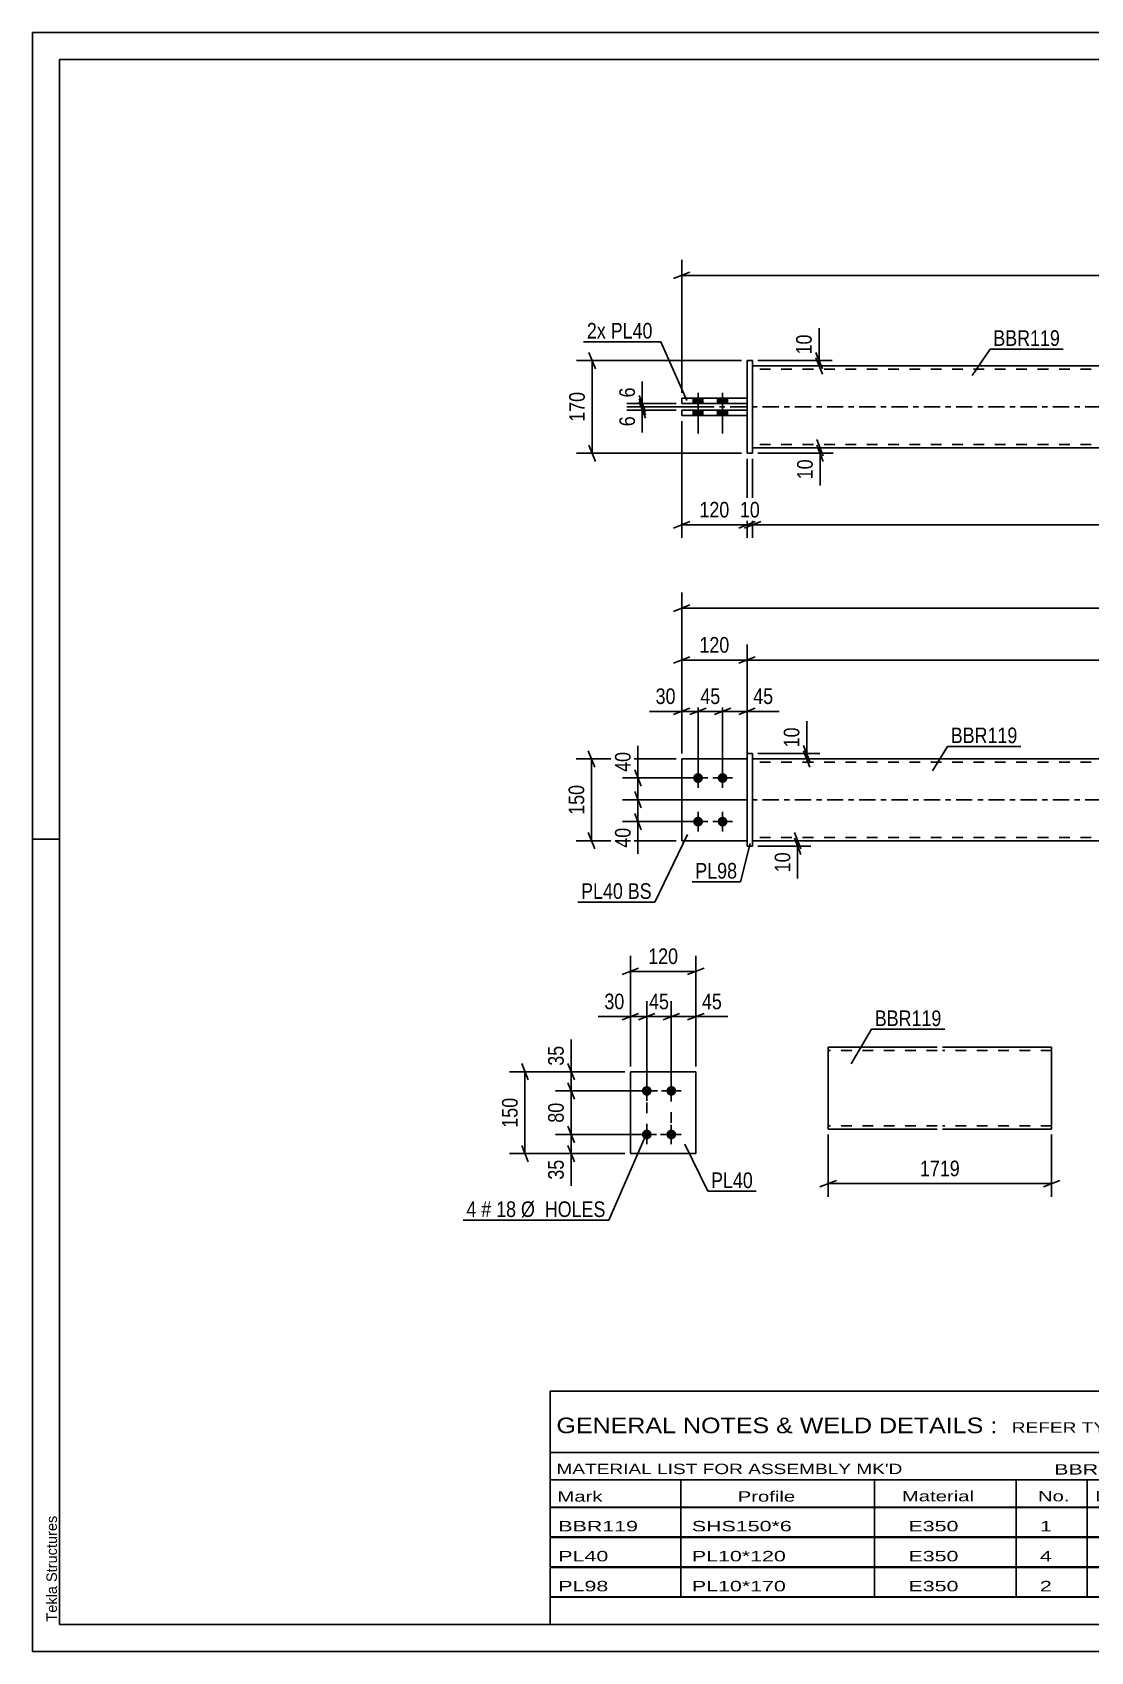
# Model space of a CAD drawing. Header units: millimetres. Extents: x 0 to 420, y 0 to 297.
# Drawn here: x 0 to 194.2, y 0 to 297 of the extents above; entities that cross this region are included whole.
import ezdxf

# ---------------------------------------------------------------- set-up
doc = ezdxf.new("R2010")
doc.units = ezdxf.units.MM
doc.linetypes.add('DXK_LINE_DOT2', pattern=[3.9198, 1.9599, -1.9599])
doc.linetypes.add('DXK_LINE_DOT3', pattern=[5.9187, 2.979, -0.9799, 0.9799, -0.9799])
doc.styles.add('Arial', font='ARIAL.TTF', dxfattribs={"height": 0.2})
doc.styles.add('Arial Narrow', font='ARIALN.TTF', dxfattribs={"height": 0.2})

# ---------------------------------------------------------------- blocks, each defined once
blk = doc.blocks.new('Unknown-580605006-1163')
at = {"color": 5, "linetype": 'Continuous'}
for p, q in [((420, 297), (0, 297)), ((0, 297), (0, 0)), ((0, 292), (0, 297)), ((415, 292), (5, 292)), ((5, 292), (5, 5)), ((5, 149), (0, 149)), ((0, 0), (0, 5)), ((5, 5), (415, 5)), ((0, 0), (420, 0))]:
    blk.add_line(p, q, dxfattribs=at)
at = {"color": 174, "linetype": 'Continuous', "style": 'Arial'}
blk.add_text('Tekla Structures', height=1.9102, rotation=90, dxfattribs=at).set_placement((4.5, 5.5))
blk = doc.blocks.new('Part-580605006-1807 - 1790')
at = {"color": 2, "linetype": 'Continuous'}
for p, q in [((119.13, 163.74), (131.13, 163.74)), ((119.13, 163.74), (119.13, 148.74)), ((131.13, 148.74), (119.13, 148.74)), ((119.13, 148.74), (119.13, 148.74))]:
    blk.add_line(p, q, dxfattribs=at)
at = {"color": 7, "linetype": 'DXK_LINE_DOT2'}
for p, q in [((119.13, 163.74), (131.13, 163.74)), ((131.13, 163.74), (131.13, 163.74)), ((131.13, 163.74), (131.13, 148.74)), ((119.13, 148.74), (131.13, 148.74))]:
    blk.add_line(p, q, dxfattribs=at)
blk = doc.blocks.new('Part-580605006-1812 - 1790')
at = {"color": 7, "linetype": 'DXK_LINE_DOT2'}
for p, q in [((119.13, 163.74), (131.13, 163.74)), ((119.13, 163.74), (131.13, 163.74)), ((119.13, 148.74), (119.13, 163.74)), ((131.13, 163.74), (131.13, 163.74)), ((131.13, 163.74), (131.13, 148.74)), ((119.13, 148.74), (131.13, 148.74)), ((131.13, 148.74), (119.13, 148.74)), ((119.13, 148.74), (119.13, 148.74))]:
    blk.add_line(p, q, dxfattribs=at)
blk = doc.blocks.new('Part-580605006-1817 - 1790')
at = {"color": 2, "linetype": 'Continuous'}
for p, q in [((131.13, 164.74), (132.13, 164.74)), ((131.13, 147.73), (131.13, 164.74)), ((131.13, 164.73), (132.13, 164.73)), ((132.13, 164.73), (132.13, 164.74)), ((132.13, 164.74), (132.13, 164.73)), ((132.13, 164.73), (132.13, 147.73)), ((131.13, 147.73), (132.13, 147.73))]:
    blk.add_line(p, q, dxfattribs=at)
at = {"color": 7, "linetype": 'DXK_LINE_DOT2'}
blk.add_line((131.13, 147.74), (132.13, 147.74), dxfattribs=at)
blk = doc.blocks.new('Part-580605006-1827 - 1790')
at = {"color": 2, "linetype": 'Continuous'}
for p, q in [((132.13, 163.74), (304, 163.74)), ((132.13, 148.74), (304, 148.74))]:
    blk.add_line(p, q, dxfattribs=at)
at = {"color": 7, "linetype": 'DXK_LINE_DOT2'}
for p, q in [((132.13, 148.74), (132.13, 163.74)), ((304, 148.74), (304, 163.74)), ((304, 163.14), (132.13, 163.14)), ((304, 149.34), (132.13, 149.34))]:
    blk.add_line(p, q, dxfattribs=at)
at = {"color": 7, "linetype": 'DXK_LINE_DOT3'}
blk.add_line((122.13, 156.24), (314, 156.24), dxfattribs=at)
blk = doc.blocks.new('Bolt-580605006-1834 - 1790')
at = {"linetype": 'Continuous'}
for points in [[(122.13, 161.14), (122.32, 161.12), (122.5, 161.06), (122.66, 160.96), (122.8, 160.84), (122.91, 160.69), (122.99, 160.51), (123.03, 160.33), (123.03, 160.14), (122.99, 159.96), (122.91, 159.79), (122.8, 159.63), (122.66, 159.51), (122.5, 159.41), (122.32, 159.35), (122.13, 159.34), (121.95, 159.35), (121.77, 159.41), (121.61, 159.51), (121.47, 159.63), (121.35, 159.79), (121.28, 159.96), (121.24, 160.14), (121.24, 160.33), (121.28, 160.51), (121.35, 160.69), (121.47, 160.84), (121.61, 160.96), (121.77, 161.06), (121.95, 161.12)], [(126.63, 161.14), (126.82, 161.12), (127, 161.06), (127.16, 160.96), (127.3, 160.84), (127.41, 160.69), (127.49, 160.51), (127.53, 160.33), (127.53, 160.14), (127.49, 159.96), (127.41, 159.79), (127.3, 159.63), (127.16, 159.51), (127, 159.41), (126.82, 159.35), (126.63, 159.34), (126.45, 159.35), (126.27, 159.41), (126.11, 159.51), (125.97, 159.63), (125.85, 159.79), (125.78, 159.96), (125.74, 160.14), (125.74, 160.33), (125.78, 160.51), (125.85, 160.69), (125.97, 160.84), (126.11, 160.96), (126.27, 161.06), (126.45, 161.12)], [(122.13, 153.14), (122.32, 153.12), (122.5, 153.06), (122.66, 152.96), (122.8, 152.84), (122.91, 152.69), (122.99, 152.51), (123.03, 152.33), (123.03, 152.14), (122.99, 151.96), (122.91, 151.79), (122.8, 151.63), (122.66, 151.51), (122.5, 151.41), (122.32, 151.35), (122.13, 151.34), (121.95, 151.35), (121.77, 151.41), (121.61, 151.51), (121.47, 151.63), (121.35, 151.79), (121.28, 151.96), (121.24, 152.14), (121.24, 152.33), (121.28, 152.51), (121.35, 152.69), (121.47, 152.84), (121.61, 152.96), (121.77, 153.06), (121.95, 153.12)], [(126.63, 153.14), (126.82, 153.12), (127, 153.06), (127.16, 152.96), (127.3, 152.84), (127.41, 152.69), (127.49, 152.51), (127.53, 152.33), (127.53, 152.14), (127.49, 151.96), (127.41, 151.79), (127.3, 151.63), (127.16, 151.51), (127, 151.41), (126.82, 151.35), (126.63, 151.34), (126.45, 151.35), (126.27, 151.41), (126.11, 151.51), (125.97, 151.63), (125.85, 151.79), (125.78, 151.96), (125.74, 152.14), (125.74, 152.33), (125.78, 152.51), (125.85, 152.69), (125.97, 152.84), (126.11, 152.96), (126.27, 153.06), (126.45, 153.12)]]:
    blk.add_hatch(color=1, dxfattribs=at).paths.add_polyline_path(points)
at = {"color": 1, "linetype": 'Continuous'}
for p, q in [((122.13, 158.44), (122.13, 162.04)), ((126.63, 158.44), (126.63, 162.04)), ((123.93, 160.24), (120.33, 160.24)), ((128.43, 160.24), (124.83, 160.24)), ((123.93, 152.24), (120.33, 152.24)), ((122.13, 150.44), (122.13, 154.04)), ((128.43, 152.24), (124.83, 152.24)), ((126.63, 150.44), (126.63, 154.04))]:
    blk.add_line(p, q, dxfattribs=at)
blk = doc.blocks.new('Bolt-580605006-2125 - 2122')
at = {"linetype": 'Continuous'}
for points in [[(121.23, 228.91), (123.03, 228.91), (123.03, 229.91), (121.23, 229.91)], [(121.23, 228.91), (123.03, 228.91), (123.03, 229.91), (121.23, 229.91)], [(125.73, 228.91), (127.53, 228.91), (127.53, 229.91), (125.73, 229.91)], [(125.73, 228.91), (127.53, 228.91), (127.53, 229.91), (125.73, 229.91)], [(121.23, 226.71), (123.03, 226.71), (123.03, 227.71), (121.23, 227.71)], [(121.23, 226.71), (123.03, 226.71), (123.03, 227.71), (121.23, 227.71)], [(125.73, 226.71), (127.53, 226.71), (127.53, 227.71), (125.73, 227.71)], [(125.73, 226.71), (127.53, 226.71), (127.53, 227.71), (125.73, 227.71)]]:
    blk.add_hatch(color=1, dxfattribs=at).paths.add_polyline_path(points)
at = {"color": 1, "linetype": 'Continuous'}
for p, q in [((121.23, 229.91), (121.23, 228.91)), ((121.23, 229.91), (121.23, 228.91)), ((122.13, 230.91), (122.13, 223.41)), ((122.13, 230.91), (122.13, 223.41)), ((123.03, 229.91), (123.03, 228.91)), ((123.03, 229.91), (123.03, 228.91)), ((125.73, 229.91), (125.73, 228.91)), ((125.73, 229.91), (125.73, 228.91)), ((126.63, 230.91), (126.63, 223.41)), ((126.63, 230.91), (126.63, 223.41)), ((127.53, 229.91), (127.53, 228.91)), ((127.53, 229.91), (127.53, 228.91)), ((121.23, 227.71), (121.23, 226.71)), ((121.23, 227.71), (121.23, 226.71)), ((123.03, 227.71), (123.03, 226.71)), ((123.03, 227.71), (123.03, 226.71)), ((125.73, 227.71), (125.73, 226.71)), ((125.73, 227.71), (125.73, 226.71)), ((127.53, 227.71), (127.53, 226.71)), ((127.53, 227.71), (127.53, 226.71))]:
    blk.add_line(p, q, dxfattribs=at)
blk = doc.blocks.new('Part-580605006-2142 - 2122')
at = {"color": 2, "linetype": 'Continuous'}
for p, q in [((119.13, 229.91), (131.13, 229.91)), ((119.13, 229.91), (131.13, 229.91)), ((119.13, 229.91), (119.13, 229.91)), ((119.13, 229.91), (119.13, 228.91)), ((119.13, 228.91), (131.13, 228.91))]:
    blk.add_line(p, q, dxfattribs=at)
at = {"color": 7, "linetype": 'DXK_LINE_DOT2'}
for p in [(119.13, 228.91), (131.13, 229.91)]:
    blk.add_line(p, (131.13, 228.91), dxfattribs=at)
blk = doc.blocks.new('Part-580605006-2131 - 2122')
at = {"color": 2, "linetype": 'Continuous'}
for p, q in [((132.13, 235.81), (304, 235.81)), ((132.13, 220.81), (304, 220.81))]:
    blk.add_line(p, q, dxfattribs=at)
at = {"color": 7, "linetype": 'DXK_LINE_DOT2'}
for p, q in [((132.13, 220.81), (132.13, 235.81)), ((304, 235.21), (132.13, 235.21)), ((304, 235.81), (304, 220.81)), ((304, 221.41), (132.13, 221.41))]:
    blk.add_line(p, q, dxfattribs=at)
at = {"color": 7, "linetype": 'DXK_LINE_DOT3'}
blk.add_line((122.13, 228.31), (314, 228.31), dxfattribs=at)
blk = doc.blocks.new('Part-580605006-2137 - 2122')
at = {"color": 2, "linetype": 'Continuous'}
for p, q in [((119.13, 227.71), (131.13, 227.71)), ((119.13, 227.71), (131.13, 227.71)), ((119.13, 227.71), (119.13, 226.71)), ((119.13, 226.71), (131.13, 226.71))]:
    blk.add_line(p, q, dxfattribs=at)
at = {"color": 7, "linetype": 'DXK_LINE_DOT2'}
for p in [(119.13, 226.71), (131.13, 227.71)]:
    blk.add_line(p, (131.13, 226.71), dxfattribs=at)
blk = doc.blocks.new('Part-580605006-2143 - 2122')
at = {"color": 2, "linetype": 'Continuous'}
for p, q in [((131.13, 236.81), (132.13, 236.81)), ((131.13, 236.81), (132.13, 236.81)), ((131.13, 219.81), (131.13, 236.81)), ((132.13, 236.81), (132.13, 236.81)), ((132.13, 236.81), (132.13, 219.81)), ((132.13, 219.81), (131.13, 219.81))]:
    blk.add_line(p, q, dxfattribs=at)
at = {"color": 7, "linetype": 'DXK_LINE_DOT2'}
for q in [(132.13, 219.81), (131.13, 219.81)]:
    blk.add_line((131.13, 219.81), q, dxfattribs=at)
blk = doc.blocks.new('Part-580605006-1458 - 1409')
at = {"color": 2, "linetype": 'Continuous'}
for p, q in [((121.73, 106.35), (109.73, 106.35)), ((109.73, 106.35), (109.73, 91.35)), ((121.73, 91.35), (121.73, 106.35)), ((109.73, 91.35), (121.73, 91.35))]:
    blk.add_line(p, q, dxfattribs=at)
blk = doc.blocks.new('Bolt-580605006-1443 - 1409')
at = {"linetype": 'Continuous'}
for points in [[(112.73, 101.95, -1), (112.73, 103.75, -1)], [(117.23, 101.95, -1), (117.23, 103.75, -1)], [(112.73, 93.95, -1), (112.73, 95.75, -1)], [(117.23, 93.95, -1), (117.23, 95.75, -1)]]:
    blk.add_hatch(color=1, dxfattribs=at).paths.add_polyline_path(points)
at = {"color": 1, "linetype": 'Continuous'}
for p, q in [((112.73, 101.05), (112.73, 104.65)), ((117.23, 101.05), (117.23, 104.65)), ((114.53, 102.85), (110.93, 102.85)), ((119.03, 102.85), (115.43, 102.85)), ((112.73, 93.05), (112.73, 96.65)), ((117.23, 93.05), (117.23, 96.65)), ((114.53, 94.85), (110.93, 94.85)), ((119.03, 94.85), (115.43, 94.85))]:
    blk.add_line(p, q, dxfattribs=at)
blk = doc.blocks.new('Part-580605006-1274 - 1255')
at = {"color": 2, "linetype": 'Continuous'}
for p, q in [((166.01, 110.84), (146.01, 110.84)), ((146.01, 95.93), (146.01, 110.84)), ((187.01, 110.84), (167.01, 110.84)), ((187.01, 110.84), (187.01, 95.84)), ((146.01, 95.84), (146.01, 95.93)), ((166.01, 95.84), (146.01, 95.84)), ((187.01, 95.84), (167.01, 95.84))]:
    blk.add_line(p, q, dxfattribs=at)
at = {"color": 7, "linetype": 'DXK_LINE_DOT2'}
for p, q in [((166.01, 110.24), (146.01, 110.24)), ((187.01, 110.24), (167.01, 110.24)), ((146.01, 96.44), (146.01, 96.49)), ((166.01, 96.44), (146.01, 96.44)), ((187.01, 96.44), (167.01, 96.44)), ((187.01, 96.44), (187.01, 96.49))]:
    blk.add_line(p, q, dxfattribs=at)
blk = doc.blocks.new('Rectangle-580605006-1567 - 1409')
at = {"color": 1, "linetype": 'DXK_LINE_DOT2'}
blk.add_lwpolyline([(112.73, 102.85), (117.23, 102.85), (117.23, 94.85), (112.73, 94.85), (112.73, 102.85)], close=True, dxfattribs=at)
blk = doc.blocks.new('StraightDimension-580605006-1930 - 1790')
at = {"color": 7, "linetype": 'Continuous'}
for p, q in [((119.13, 164.74), (119.13, 184.73)), ((131.13, 157.24), (131.13, 184.73)), ((117.63, 181.28), (120.63, 182.48)), ((119.13, 181.88), (131.13, 181.88)), ((132.63, 182.48), (129.63, 181.28))]:
    blk.add_line(p, q, dxfattribs=at)
at = {"color": 0}
blk.add_wipeout([(128.48, 182.63), (128.48, 186.83), (121.79, 186.83), (121.79, 182.63)], dxfattribs=at)
at = {"color": 3, "style": 'Arial Narrow'}
blk.add_text('120', height=2.863, dxfattribs=at).set_placement((122.39, 183.23))
blk = doc.blocks.new('StraightDimension-580605006-2009 - 1790')
at = {"color": 7, "linetype": 'Continuous'}
for p, q in [((126.63, 161.24), (126.63, 175.31)), ((131.13, 164.74), (131.13, 175.31)), ((125.13, 171.86), (128.13, 173.06)), ((126.63, 172.46), (131.13, 172.46)), ((132.63, 173.06), (129.63, 171.86))]:
    blk.add_line(p, q, dxfattribs=at)
at = {"color": 0}
blk.add_wipeout([(136.52, 173.21), (136.52, 177.41), (131.66, 177.41), (131.66, 173.21)], dxfattribs=at)
at = {"color": 7, "linetype": 'Continuous'}
blk.add_line((131.13, 172.46), (137.04, 172.46), dxfattribs=at)
blk.add_line((131.13, 172.46), (137.04, 172.46), dxfattribs=at)
at = {"color": 3, "style": 'Arial Narrow'}
blk.add_text('45', height=2.863, dxfattribs=at).set_placement((132.26, 173.81))
blk = doc.blocks.new('StraightDimension-580605006-1945 - 1790')
at = {"color": 7, "linetype": 'Continuous'}
for p, q in [((131.13, 157.24), (131.13, 184.73)), ((305, 164.74), (305, 184.73)), ((132.63, 182.48), (129.63, 181.28)), ((131.13, 181.88), (305, 181.88)), ((303.5, 181.28), (306.5, 182.48))]:
    blk.add_line(p, q, dxfattribs=at)
at = {"color": 0}
blk.add_wipeout([(222.32, 182.63), (222.32, 186.83), (213.81, 186.83), (213.81, 182.63)], dxfattribs=at)
at = {"color": 3, "style": 'Arial Narrow'}
blk.add_text('1739', height=2.863, dxfattribs=at).set_placement((214.41, 183.23))
blk = doc.blocks.new('StraightDimension-580605006-1891 - 1790')
at = {"color": 7, "linetype": 'Continuous'}
for p, q in [((119.13, 164.74), (119.13, 194.24)), ((317, 164.74), (317, 194.24)), ((120.63, 191.99), (117.63, 190.79)), ((119.13, 191.39), (317, 191.39)), ((315.5, 190.79), (318.5, 191.99))]:
    blk.add_line(p, q, dxfattribs=at)
at = {"color": 0}
blk.add_wipeout([(222.32, 192.14), (222.32, 196.34), (213.81, 196.34), (213.81, 192.14)], dxfattribs=at)
at = {"color": 3, "style": 'Arial Narrow'}
blk.add_text('1979', height=2.863, dxfattribs=at).set_placement((214.41, 192.74))
blk = doc.blocks.new('StraightDimension-580605006-2026 - 1790')
at = {"color": 7, "linetype": 'Continuous'}
for p, q in [((118.13, 163.74), (99.75, 163.74)), ((103.2, 162.24), (102, 165.24)), ((102.6, 148.74), (102.6, 163.74)), ((118.13, 148.74), (99.75, 148.74)), ((102, 150.24), (103.2, 147.24))]:
    blk.add_line(p, q, dxfattribs=at)
at = {"color": 0}
blk.add_wipeout([(101.85, 159.58), (97.65, 159.58), (97.65, 152.89), (101.85, 152.89)], dxfattribs=at)
at = {"color": 3, "style": 'Arial Narrow'}
blk.add_text('150', height=2.863, rotation=90.0002, dxfattribs=at).set_placement((101.25, 153.49))
blk = doc.blocks.new('StraightDimension-580605006-2055 - 1790')
at = {"color": 7, "linetype": 'Continuous'}
for p, q in [((110.51, 161.74), (111.71, 158.74)), ((121.13, 160.24), (108.26, 160.24)), ((111.71, 154.74), (110.51, 157.74)), ((111.11, 156.24), (111.11, 160.24)), ((130.13, 156.24), (108.26, 156.24))]:
    blk.add_line(p, q, dxfattribs=at)
at = {"color": 0}
blk.add_wipeout([(110.36, 165.62), (106.16, 165.62), (106.16, 160.76), (110.36, 160.76)], dxfattribs=at)
at = {"color": 7, "linetype": 'Continuous'}
blk.add_line((111.11, 160.24), (111.11, 166.14), dxfattribs=at)
blk.add_line((111.11, 160.24), (111.11, 166.14), dxfattribs=at)
at = {"color": 3, "style": 'Arial Narrow'}
blk.add_text('40', height=2.863, rotation=90.0002, dxfattribs=at).set_placement((109.76, 161.36))
blk = doc.blocks.new('StraightDimension-580605006-1836 - 1790')
at = {"color": 7, "linetype": 'Continuous'}
for p, q in [((133.13, 164.73), (144.47, 164.73)), ((133.13, 163.74), (144.47, 163.74)), ((141.47, 166.23), (142.67, 163.23)), ((142.67, 162.24), (141.47, 165.24)), ((142.07, 163.74), (142.07, 164.73))]:
    blk.add_line(p, q, dxfattribs=at)
at = {"color": 0}
blk.add_wipeout([(141.32, 170.12), (137.12, 170.12), (137.12, 165.26), (141.32, 165.26)], dxfattribs=at)
at = {"color": 7, "linetype": 'Continuous'}
blk.add_line((142.07, 164.73), (142.07, 170.64), dxfattribs=at)
blk.add_line((142.07, 164.73), (142.07, 170.64), dxfattribs=at)
at = {"color": 3, "style": 'Arial Narrow'}
blk.add_text('10', height=2.863, rotation=90.0002, dxfattribs=at).set_placement((140.72, 165.86))
blk = doc.blocks.new('StraightDimension-580605006-1980 - 1790')
at = {"color": 7, "linetype": 'Continuous'}
for p, q in [((119.13, 164.74), (119.13, 175.31)), ((122.13, 161.24), (122.13, 175.31)), ((117.63, 171.86), (120.63, 173.06)), ((119.13, 172.46), (122.13, 172.46)), ((123.63, 173.06), (120.63, 171.86))]:
    blk.add_line(p, q, dxfattribs=at)
at = {"color": 0}
blk.add_wipeout([(118.61, 173.21), (118.61, 177.41), (113.75, 177.41), (113.75, 173.21)], dxfattribs=at)
at = {"color": 7, "linetype": 'Continuous'}
blk.add_line((119.13, 172.46), (113.23, 172.46), dxfattribs=at)
blk.add_line((119.13, 172.46), (113.23, 172.46), dxfattribs=at)
at = {"color": 3, "style": 'Arial Narrow'}
blk.add_text('30', height=2.863, dxfattribs=at).set_placement((114.35, 173.81))
blk = doc.blocks.new('StraightDimension-580605006-1996 - 1790')
at = {"color": 7, "linetype": 'Continuous'}
for p, q in [((122.13, 161.24), (122.13, 175.31)), ((126.63, 161.24), (126.63, 175.31)), ((120.63, 171.86), (123.63, 173.06)), ((122.13, 172.46), (126.63, 172.46)), ((128.13, 173.06), (125.13, 171.86))]:
    blk.add_line(p, q, dxfattribs=at)
at = {"color": 0}
blk.add_wipeout([(126.81, 173.21), (126.81, 177.41), (121.96, 177.41), (121.96, 173.21)], dxfattribs=at)
at = {"color": 3, "style": 'Arial Narrow'}
blk.add_text('45', height=2.863, dxfattribs=at).set_placement((122.56, 173.81))
blk = doc.blocks.new('StraightDimension-580605006-2046 - 1790')
at = {"color": 7, "linetype": 'Continuous'}
for p, q in [((110.51, 157.74), (111.71, 154.74)), ((130.13, 156.24), (108.26, 156.24)), ((111.11, 152.24), (111.11, 156.24)), ((121.13, 152.24), (108.26, 152.24)), ((111.71, 150.74), (110.51, 153.74))]:
    blk.add_line(p, q, dxfattribs=at)
at = {"color": 0}
blk.add_wipeout([(110.36, 151.71), (106.16, 151.71), (106.16, 146.85), (110.36, 146.85)], dxfattribs=at)
at = {"color": 7, "linetype": 'Continuous'}
blk.add_line((111.11, 152.24), (111.11, 146.33), dxfattribs=at)
blk.add_line((111.11, 152.24), (111.11, 146.33), dxfattribs=at)
at = {"color": 3, "style": 'Arial Narrow'}
blk.add_text('40', height=2.863, rotation=90.0002, dxfattribs=at).set_placement((109.76, 147.45))
blk = doc.blocks.new('StraightDimension-580605006-2065 - 1790')
at = {"color": 7, "linetype": 'Continuous'}
for p, q in [((133.13, 148.74), (142.81, 148.74)), ((139.81, 150.24), (141.01, 147.24)), ((141.01, 146.23), (139.81, 149.23)), ((140.41, 147.73), (140.41, 148.74)), ((133.13, 147.73), (142.81, 147.73))]:
    blk.add_line(p, q, dxfattribs=at)
at = {"color": 0}
blk.add_wipeout([(139.66, 147.21), (135.46, 147.21), (135.46, 142.35), (139.66, 142.35)], dxfattribs=at)
at = {"color": 7, "linetype": 'Continuous'}
blk.add_line((140.41, 147.73), (140.41, 141.83), dxfattribs=at)
blk.add_line((140.41, 147.73), (140.41, 141.83), dxfattribs=at)
at = {"color": 3, "style": 'Arial Narrow'}
blk.add_text('10', height=2.863, rotation=90.0002, dxfattribs=at).set_placement((139.06, 142.95))
blk = doc.blocks.new('StraightDimension-580605006-2189 - 2122')
at = {"color": 7, "linetype": 'Continuous'}
for p, q in [((132.13, 218.81), (132.13, 204.27)), ((304, 218.81), (304, 204.27)), ((133.63, 207.27), (130.63, 206.07)), ((132.13, 206.67), (304, 206.67)), ((302.5, 206.07), (305.5, 207.27))]:
    blk.add_line(p, q, dxfattribs=at)
at = {"color": 0}
blk.add_wipeout([(222.32, 207.42), (222.32, 211.62), (213.81, 211.62), (213.81, 207.42)], dxfattribs=at)
at = {"color": 3, "style": 'Arial Narrow'}
blk.add_text('1719', height=2.863, dxfattribs=at).set_placement((214.41, 208.02))
blk = doc.blocks.new('StraightDimension-580605006-2206 - 2122')
at = {"color": 7, "linetype": 'Continuous'}
for p, q in [((119.13, 225.71), (119.13, 204.27)), ((131.13, 218.81), (131.13, 204.27)), ((117.63, 206.07), (120.63, 207.27)), ((119.13, 206.67), (131.13, 206.67)), ((132.63, 207.27), (129.63, 206.07))]:
    blk.add_line(p, q, dxfattribs=at)
at = {"color": 0}
blk.add_wipeout([(128.48, 207.42), (128.48, 211.62), (121.79, 211.62), (121.79, 207.42)], dxfattribs=at)
at = {"color": 3, "style": 'Arial Narrow'}
blk.add_text('120', height=2.863, dxfattribs=at).set_placement((122.39, 208.02))
blk = doc.blocks.new('StraightDimension-580605006-2155 - 2122')
at = {"color": 7, "linetype": 'Continuous'}
for p, q in [((133.13, 220.81), (146.92, 220.81)), ((133.13, 219.81), (146.92, 219.81)), ((143.92, 222.31), (145.12, 219.31)), ((145.12, 218.31), (143.92, 221.31)), ((144.52, 219.81), (144.52, 220.81))]:
    blk.add_line(p, q, dxfattribs=at)
at = {"color": 0}
blk.add_wipeout([(143.77, 219.29), (139.57, 219.29), (139.57, 214.43), (143.77, 214.43)], dxfattribs=at)
at = {"color": 7, "linetype": 'Continuous'}
blk.add_line((144.52, 219.81), (144.52, 213.91), dxfattribs=at)
blk.add_line((144.52, 219.81), (144.52, 213.91), dxfattribs=at)
at = {"color": 3, "style": 'Arial Narrow'}
blk.add_text('10', height=2.863, rotation=90.0002, dxfattribs=at).set_placement((143.17, 215.03))
blk = doc.blocks.new('StraightDimension-580605006-2165 - 2122')
at = {"color": 7, "linetype": 'Continuous'}
for p, q in [((103.31, 235.31), (102.11, 238.31)), ((130.13, 236.81), (99.86, 236.81)), ((102.71, 219.81), (102.71, 236.81)), ((130.13, 219.81), (99.86, 219.81)), ((102.11, 221.31), (103.31, 218.31))]:
    blk.add_line(p, q, dxfattribs=at)
at = {"color": 0}
blk.add_wipeout([(101.96, 231.65), (97.76, 231.65), (97.76, 224.97), (101.96, 224.97)], dxfattribs=at)
at = {"color": 3, "style": 'Arial Narrow'}
blk.add_text('170', height=2.863, rotation=90.0002, dxfattribs=at).set_placement((101.36, 225.57))
blk = doc.blocks.new('StraightDimension-580605006-2178 - 2122')
at = {"color": 7, "linetype": 'Continuous'}
for p, q in [((120.63, 253.03), (117.63, 251.83)), ((119.13, 230.91), (119.13, 255.28)), ((315.5, 251.83), (318.5, 253.03)), ((317, 230.91), (317, 255.28)), ((119.13, 252.43), (317, 252.43))]:
    blk.add_line(p, q, dxfattribs=at)
at = {"color": 0}
blk.add_wipeout([(222.32, 253.18), (222.32, 257.38), (213.81, 257.38), (213.81, 253.18)], dxfattribs=at)
at = {"color": 3, "style": 'Arial Narrow'}
blk.add_text('1979', height=2.863, dxfattribs=at).set_placement((214.41, 253.78))
blk = doc.blocks.new('StraightDimension-580605006-2197 - 2122')
at = {"color": 7, "linetype": 'Continuous'}
for p, q in [((131.13, 218.81), (131.13, 204.27)), ((132.13, 218.81), (132.13, 204.27)), ((129.63, 206.07), (132.63, 207.27)), ((133.63, 207.27), (130.63, 206.07)), ((131.13, 206.67), (132.13, 206.67))]:
    blk.add_line(p, q, dxfattribs=at)
at = {"color": 0}
blk.add_wipeout([(134.06, 207.42), (134.06, 211.62), (129.21, 211.62), (129.21, 207.42)], dxfattribs=at)
at = {"color": 3, "style": 'Arial Narrow'}
blk.add_text('10', height=2.863, dxfattribs=at).set_placement((129.81, 208.02))
blk = doc.blocks.new('StraightDimension-580605006-2246 - 2122')
at = {"color": 7, "linetype": 'Continuous'}
for p, q in [((143.74, 238.31), (144.94, 235.31)), ((133.13, 236.81), (146.74, 236.81)), ((133.13, 235.81), (146.74, 235.81)), ((144.94, 234.31), (143.74, 237.31)), ((144.34, 235.81), (144.34, 236.81))]:
    blk.add_line(p, q, dxfattribs=at)
at = {"color": 0}
blk.add_wipeout([(143.59, 242.19), (139.39, 242.19), (139.39, 237.33), (143.59, 237.33)], dxfattribs=at)
at = {"color": 7, "linetype": 'Continuous'}
blk.add_line((144.34, 236.81), (144.34, 242.72), dxfattribs=at)
blk.add_line((144.34, 236.81), (144.34, 242.72), dxfattribs=at)
at = {"color": 3, "style": 'Arial Narrow'}
blk.add_text('10', height=2.863, rotation=90.0002, dxfattribs=at).set_placement((142.99, 237.93))
blk = doc.blocks.new('StraightDimension-580605006-2286 - 2122')
at = {"color": 7, "linetype": 'Continuous'}
for p, q in [((118.13, 228.91), (109.06, 228.91)), ((111.31, 230.41), (112.51, 227.41)), ((112.51, 226.81), (111.31, 229.81)), ((111.91, 228.31), (111.91, 228.91)), ((123.38, 228.31), (109.06, 228.31))]:
    blk.add_line(p, q, dxfattribs=at)
at = {"color": 0}
blk.add_wipeout([(111.16, 232.47), (106.96, 232.47), (106.96, 229.44), (111.16, 229.44)], dxfattribs=at)
at = {"color": 7, "linetype": 'Continuous'}
blk.add_line((111.91, 228.91), (111.91, 232.99), dxfattribs=at)
blk.add_line((111.91, 228.91), (111.91, 232.99), dxfattribs=at)
at = {"color": 3, "style": 'Arial Narrow'}
blk.add_text('6', height=2.86, rotation=90.0002, dxfattribs=at).set_placement((110.56, 230.04))
blk = doc.blocks.new('StraightDimension-580605006-2296 - 2122')
at = {"color": 7, "linetype": 'Continuous'}
for p, q in [((111.31, 229.81), (112.51, 226.81)), ((112.51, 226.21), (111.31, 229.21)), ((123.38, 228.31), (109.06, 228.31)), ((118.13, 227.71), (109.06, 227.71)), ((111.91, 227.71), (111.91, 228.31))]:
    blk.add_line(p, q, dxfattribs=at)
at = {"color": 0}
blk.add_wipeout([(111.16, 227.19), (106.96, 227.19), (106.96, 224.16), (111.16, 224.16)], dxfattribs=at)
at = {"color": 7, "linetype": 'Continuous'}
blk.add_line((111.91, 227.71), (111.91, 223.63), dxfattribs=at)
blk.add_line((111.91, 227.71), (111.91, 223.63), dxfattribs=at)
at = {"color": 3, "style": 'Arial Narrow'}
blk.add_text('6', height=2.86, rotation=90.0002, dxfattribs=at).set_placement((110.56, 224.76))
blk = doc.blocks.new('StraightDimension-580605006-1490 - 1409')
at = {"color": 7, "linetype": 'Continuous'}
for p, q in [((112.73, 103.85), (112.73, 119.32)), ((117.23, 103.85), (117.23, 119.32)), ((111.23, 115.87), (114.23, 117.07)), ((112.73, 116.47), (117.23, 116.47)), ((118.73, 117.07), (115.73, 115.87))]:
    blk.add_line(p, q, dxfattribs=at)
at = {"color": 0}
blk.add_wipeout([(117.41, 117.22), (117.41, 121.42), (112.55, 121.42), (112.55, 117.22)], dxfattribs=at)
at = {"color": 3, "style": 'Arial Narrow'}
blk.add_text('45', height=2.863, dxfattribs=at).set_placement((113.15, 117.82))
blk = doc.blocks.new('StraightDimension-580605006-1514 - 1409')
at = {"color": 7, "linetype": 'Continuous'}
for p, q in [((90.98, 104.85), (89.78, 107.85)), ((108.73, 106.35), (87.53, 106.35)), ((90.38, 91.35), (90.38, 106.35)), ((89.78, 92.85), (90.98, 89.85)), ((108.73, 91.35), (87.53, 91.35))]:
    blk.add_line(p, q, dxfattribs=at)
at = {"color": 0}
blk.add_wipeout([(89.63, 102.19), (85.43, 102.19), (85.43, 95.5), (89.63, 95.5)], dxfattribs=at)
at = {"color": 3, "style": 'Arial Narrow'}
blk.add_text('150', height=2.863, rotation=90.0002, dxfattribs=at).set_placement((89.03, 96.1))
blk = doc.blocks.new('StraightDimension-580605006-1460 - 1409')
at = {"color": 7, "linetype": 'Continuous'}
for p, q in [((108.23, 124.17), (111.23, 125.37)), ((109.73, 107.35), (109.73, 127.62)), ((109.73, 124.77), (121.73, 124.77)), ((123.23, 125.37), (120.23, 124.17)), ((121.73, 107.35), (121.73, 127.62))]:
    blk.add_line(p, q, dxfattribs=at)
at = {"color": 0}
blk.add_wipeout([(119.07, 125.52), (119.07, 129.72), (112.39, 129.72), (112.39, 125.52)], dxfattribs=at)
at = {"color": 3, "style": 'Arial Narrow'}
blk.add_text('120', height=2.863, dxfattribs=at).set_placement((112.99, 126.12))
blk = doc.blocks.new('StraightDimension-580605006-1477 - 1409')
at = {"color": 7, "linetype": 'Continuous'}
for p, q in [((117.23, 103.85), (117.23, 119.32)), ((121.73, 107.35), (121.73, 119.32)), ((115.73, 115.87), (118.73, 117.07)), ((117.23, 116.47), (121.73, 116.47)), ((123.23, 117.07), (120.23, 115.87))]:
    blk.add_line(p, q, dxfattribs=at)
at = {"color": 0}
blk.add_wipeout([(127.11, 117.22), (127.11, 121.42), (122.25, 121.42), (122.25, 117.22)], dxfattribs=at)
at = {"color": 7, "linetype": 'Continuous'}
blk.add_line((121.73, 116.47), (127.63, 116.47), dxfattribs=at)
blk.add_line((121.73, 116.47), (127.63, 116.47), dxfattribs=at)
at = {"color": 3, "style": 'Arial Narrow'}
blk.add_text('45', height=2.863, dxfattribs=at).set_placement((122.85, 117.82))
blk = doc.blocks.new('StraightDimension-580605006-1500 - 1409')
at = {"color": 7, "linetype": 'Continuous'}
for p, q in [((109.73, 107.35), (109.73, 119.32)), ((112.73, 103.85), (112.73, 119.32)), ((108.23, 115.87), (111.23, 117.07)), ((109.73, 116.47), (112.73, 116.47)), ((114.23, 117.07), (111.23, 115.87))]:
    blk.add_line(p, q, dxfattribs=at)
at = {"color": 0}
blk.add_wipeout([(109.2, 117.22), (109.2, 121.42), (104.35, 121.42), (104.35, 117.22)], dxfattribs=at)
at = {"color": 7, "linetype": 'Continuous'}
blk.add_line((109.73, 116.47), (103.82, 116.47), dxfattribs=at)
blk.add_line((109.73, 116.47), (103.82, 116.47), dxfattribs=at)
at = {"color": 3, "style": 'Arial Narrow'}
blk.add_text('30', height=2.863, dxfattribs=at).set_placement((104.95, 117.82))
blk = doc.blocks.new('StraightDimension-580605006-1531 - 1409')
at = {"color": 7, "linetype": 'Continuous'}
for p, q in [((98.24, 107.85), (99.44, 104.85)), ((108.73, 106.35), (95.99, 106.35)), ((99.44, 101.35), (98.24, 104.35)), ((98.84, 102.85), (98.84, 106.35)), ((111.73, 102.85), (95.99, 102.85))]:
    blk.add_line(p, q, dxfattribs=at)
at = {"color": 0}
blk.add_wipeout([(98.09, 111.73), (93.89, 111.73), (93.89, 106.87), (98.09, 106.87)], dxfattribs=at)
at = {"color": 7, "linetype": 'Continuous'}
blk.add_line((98.84, 106.35), (98.84, 112.25), dxfattribs=at)
blk.add_line((98.84, 106.35), (98.84, 112.25), dxfattribs=at)
at = {"color": 3, "style": 'Arial Narrow'}
blk.add_text('35', height=2.863, rotation=90.0002, dxfattribs=at).set_placement((97.49, 107.47))
blk = doc.blocks.new('StraightDimension-580605006-1544 - 1409')
at = {"color": 7, "linetype": 'Continuous'}
for p, q in [((98.24, 104.35), (99.44, 101.35)), ((111.73, 102.85), (95.99, 102.85)), ((98.84, 94.85), (98.84, 102.85)), ((99.44, 93.35), (98.24, 96.35)), ((111.73, 94.85), (95.99, 94.85))]:
    blk.add_line(p, q, dxfattribs=at)
at = {"color": 0}
blk.add_wipeout([(98.09, 101.27), (93.89, 101.27), (93.89, 96.42), (98.09, 96.42)], dxfattribs=at)
at = {"color": 3, "style": 'Arial Narrow'}
blk.add_text('80', height=2.863, rotation=90.0002, dxfattribs=at).set_placement((97.49, 97.02))
blk = doc.blocks.new('StraightDimension-580605006-1554 - 1409')
at = {"color": 7, "linetype": 'Continuous'}
for p, q in [((98.24, 96.35), (99.44, 93.35)), ((111.73, 94.85), (95.99, 94.85)), ((99.44, 89.85), (98.24, 92.85)), ((98.84, 91.35), (98.84, 94.85)), ((108.73, 91.35), (95.99, 91.35))]:
    blk.add_line(p, q, dxfattribs=at)
at = {"color": 0}
blk.add_wipeout([(98.09, 90.82), (93.89, 90.82), (93.89, 85.97), (98.09, 85.97)], dxfattribs=at)
at = {"color": 7, "linetype": 'Continuous'}
blk.add_line((98.84, 91.35), (98.84, 85.44), dxfattribs=at)
blk.add_line((98.84, 91.35), (98.84, 85.44), dxfattribs=at)
at = {"color": 3, "style": 'Arial Narrow'}
blk.add_text('35', height=2.863, rotation=90.0002, dxfattribs=at).set_placement((97.49, 86.57))
blk = doc.blocks.new('StraightDimension-580605006-1352 - 1255')
at = {"color": 7, "linetype": 'Continuous'}
for p, q in [((146.01, 94.84), (146.01, 83.44)), ((187.01, 94.84), (187.01, 83.44)), ((147.51, 86.44), (144.51, 85.24)), ((185.51, 85.24), (188.51, 86.44)), ((146.01, 85.84), (187.01, 85.84))]:
    blk.add_line(p, q, dxfattribs=at)
at = {"color": 0}
blk.add_wipeout([(170.76, 86.59), (170.76, 90.79), (162.25, 90.79), (162.25, 86.59)], dxfattribs=at)
at = {"color": 3, "style": 'Arial Narrow'}
blk.add_text('1719', height=2.863, dxfattribs=at).set_placement((162.85, 87.19))
blk = doc.blocks.new('Unknown-580605006-3708')
at = {"color": 7, "linetype": 'Continuous'}
for p, q in [((95, 47.75), (255, 47.75)), ((95, 36.5), (95, 47.75)), ((255, 47.75), (255, 36.5)), ((95, 36.5), (255, 36.5)), ((95, 36.5), (95, 31.5)), ((255, 36.5), (255, 31.5)), ((95, 31.5), (255, 31.5)), ((95, 31.5), (95, 26.5)), ((119, 31.5), (119, 26.5)), ((154.5, 31.5), (154.5, 26.5)), ((180.5, 31.5), (180.5, 26.5)), ((193.5, 31.5), (193.5, 26.5)), ((211, 31.5), (211, 26.5)), ((233, 31.5), (233, 26.5)), ((255, 31.5), (255, 26.5)), ((95, 26.5), (255, 26.5)), ((95, 26.45), (95, 21.05)), ((95, 26.45), (255, 26.45)), ((119, 26.5), (119, 21)), ((154.5, 26.5), (154.5, 21)), ((180.5, 26.5), (180.5, 21)), ((193.5, 26.5), (193.5, 21)), ((211, 26.5), (211, 21)), ((233, 26.5), (233, 21)), ((255, 26.45), (255, 21.05)), ((95, 21.05), (255, 21.05)), ((95, 20.95), (95, 15.55)), ((95, 20.95), (255, 20.95)), ((119, 21), (119, 15.5)), ((154.5, 21), (154.5, 15.5)), ((180.5, 21), (180.5, 15.5)), ((193.5, 21), (193.5, 15.5)), ((211, 21), (211, 15.5)), ((233, 21), (233, 15.5)), ((255, 20.95), (255, 15.55)), ((95, 15.55), (255, 15.55)), ((95, 15.45), (95, 10.05)), ((95, 15.45), (255, 15.45)), ((119, 15.5), (119, 10)), ((154.5, 15.5), (154.5, 10)), ((180.5, 15.5), (180.5, 10)), ((193.5, 15.5), (193.5, 10)), ((211, 15.5), (211, 10)), ((233, 15.5), (233, 10)), ((255, 15.45), (255, 10.05)), ((95, 10.05), (255, 10.05)), ((95, 10), (255, 10)), ((95, 10), (95, 5)), ((211, 10), (211, 5)), ((233, 10), (233, 5)), ((255, 10), (255, 5)), ((95, 5), (255, 5))]:
    blk.add_line(p, q, dxfattribs=at)
at = {"color": 7, "style": 'Arial Narrow'}
for s, height, width, p in [('GENERAL NOTES & WELD DETAILS :', 2.8633, 1.4, (96.15, 40.06)), ('REFER TYP DRAWING TYP-01', 1.9089, 1.6, (179.7, 40.16)), ("MATERIAL LIST FOR ASSEMBLY MK'D", 1.9089, 1.6, (96.15, 32.56)), ('BBR119', 1.909, 1.794707, (187.48, 32.47)), ('2', 1.91, 1.794707, (217.08, 32.56)), ('No. Required', 1.9089, 1.6, (226.41, 32.56)), ('Mark', 1.909, 1.7, (96.34, 27.5)), ('Profile', 1.909, 1.7, (129.41, 27.5)), ('Material', 1.909, 1.7, (159.54, 27.56)), ('No.', 1.909, 1.7, (184.5, 27.56)), ('Length', 1.909, 1.7, (195, 27.56)), ('Area', 1.909, 1.7, (217.5, 27.56)), ('Weight', 1.909, 1.7, (237, 27.56))]:
    blk.add_text(s, height=height, dxfattribs=dict(at, width=width)).set_placement(p)
at = {"color": 7, "linetype": 'Continuous', "style": 'Arial Narrow'}
for s, height, width, p in [('BBR119', 1.909, 1.794707, (96.5, 22.06)), ('SHS150*6', 1.909, 1.794707, (121, 22.06)), ('E350', 1.909, 1.794707, (160.74, 22.06)), ('1', 1.91, 1.794707, (184.86, 22.06)), ('1719', 1.909, 1.794707, (197.58, 22.06)), ('1.0', 1.909, 1.794707, (221.32, 22.06)), ('46.6', 1.909, 1.794707, (240.14, 22.06)), ('PL40', 1.909, 1.794707, (96.5, 16.56)), ('PL10*120', 1.909, 1.794707, (121, 16.56)), ('E350', 1.909, 1.794707, (160.74, 16.56)), ('4', 1.91, 1.794707, (184.86, 16.56)), ('150', 1.909, 1.794707, (199.77, 16.56)), ('0.0', 1.909, 1.794707, (221.32, 16.56)), ('5.7', 1.909, 1.794707, (242.33, 16.56)), ('PL98', 1.909, 1.794707, (96.5, 11.06)), ('PL10*170', 1.909, 1.794707, (121, 11.06)), ('E350', 1.909, 1.794707, (160.74, 11.06)), ('2', 1.91, 1.794707, (184.86, 11.06)), ('170', 1.909, 1.794707, (199.77, 11.06)), ('0.1', 1.909, 1.794707, (221.32, 11.06)), ('4.5', 1.909, 1.794707, (242.33, 11.06)), ('Total', 1.909, 1.7, (197.33, 6.5)), ('1.3', 1.909, 1.794707, (220.83, 6.5)), ('56.8', 1.909, 1.794707, (240.14, 6.5))]:
    blk.add_text(s, height=height, dxfattribs=dict(at, width=width)).set_placement(p)
blk = doc.blocks.new('Mark-580605006-1813 - 1790')
at = {"color": 0}
blk.add_wipeout([(129.31, 141.79), (129.31, 144.79), (121.63, 144.79), (121.63, 141.79)], dxfattribs=at)
blk.add_wipeout([(129.31, 141.79), (129.31, 144.79), (121.63, 144.79), (121.63, 141.79)], dxfattribs=at)
at = {"color": 30, "linetype": 'Continuous'}
for p in [(131.67, 148.23), (121.03, 141.19)]:
    blk.add_line(p, (129.91, 141.19), dxfattribs=at)
at = {"color": 3, "style": 'Arial Narrow'}
blk.add_text('PL98', height=2.863, dxfattribs=at).set_placement((121.63, 141.79))
blk = doc.blocks.new('Mark-580605006-1823 - 1790')
at = {"color": 0}
blk.add_wipeout([(180.75, 166.63), (180.75, 169.63), (168.5, 169.63), (168.5, 166.63)], dxfattribs=at)
blk.add_wipeout([(180.75, 166.63), (180.75, 169.63), (168.5, 169.63), (168.5, 166.63)], dxfattribs=at)
at = {"color": 30, "linetype": 'Continuous'}
for p, q in [((165.13, 161.55), (167.9, 166.03)), ((167.9, 166.03), (181.35, 166.03))]:
    blk.add_line(p, q, dxfattribs=at)
at = {"color": 3, "style": 'Arial Narrow'}
blk.add_text('BBR119', height=2.863, dxfattribs=at).set_placement((168.5, 166.63))
blk = doc.blocks.new('MarkSet-580605006-2113 - 1790')
at = {"color": 0}
blk.add_wipeout([(108.35, 138.07), (108.35, 141.07), (100.68, 141.07), (100.68, 138.07)], dxfattribs=at)
blk.add_wipeout([(108.35, 138.07), (108.35, 141.07), (100.68, 141.07), (100.68, 138.07)], dxfattribs=at)
blk.add_wipeout([(113.63, 138.07), (113.63, 141.07), (109.25, 141.07), (109.25, 138.07)], dxfattribs=at)
blk.add_wipeout([(113.63, 138.07), (113.63, 141.07), (109.25, 141.07), (109.25, 138.07)], dxfattribs=at)
at = {"color": 30, "linetype": 'Continuous'}
for p in [(120.22, 149.86), (100.08, 137.47)]:
    blk.add_line(p, (114.23, 137.47), dxfattribs=at)
at = {"color": 3, "style": 'Arial Narrow'}
for s, p in [('PL40', (100.68, 138.07)), ('BS', (109.25, 138.07))]:
    blk.add_text(s, height=2.863, dxfattribs=at).set_placement(p)
blk = doc.blocks.new('Mark-580605006-2127 - 2122')
at = {"color": 0}
blk.add_wipeout([(188.55, 239.5), (188.55, 242.5), (176.31, 242.5), (176.31, 239.5)], dxfattribs=at)
blk.add_wipeout([(188.55, 239.5), (188.55, 242.5), (176.31, 242.5), (176.31, 239.5)], dxfattribs=at)
at = {"color": 30, "linetype": 'Continuous'}
for p, q in [((172.43, 234.05), (175.71, 238.9)), ((175.71, 238.9), (189.15, 238.9))]:
    blk.add_line(p, q, dxfattribs=at)
at = {"color": 3, "style": 'Arial Narrow'}
blk.add_text('BBR119', height=2.863, dxfattribs=at).set_placement((176.31, 239.5))
blk = doc.blocks.new('MarkSet-580605006-2334 - 2122')
at = {"color": 30, "linetype": 'Continuous'}
blk.add_line((120.1, 229.47), (115.28, 240.25), dxfattribs=at)
at = {"color": 0}
blk.add_wipeout([(105.21, 240.85), (105.21, 243.85), (101.74, 243.85), (101.74, 240.85)], dxfattribs=at)
blk.add_wipeout([(105.21, 240.85), (105.21, 243.85), (101.74, 243.85), (101.74, 240.85)], dxfattribs=at)
blk.add_wipeout([(113.78, 240.85), (113.78, 243.85), (106.11, 243.85), (106.11, 240.85)], dxfattribs=at)
blk.add_wipeout([(113.78, 240.85), (113.78, 243.85), (106.11, 243.85), (106.11, 240.85)], dxfattribs=at)
at = {"color": 30, "linetype": 'Continuous'}
blk.add_line((101.14, 240.25), (115.28, 240.25), dxfattribs=at)
at = {"color": 3, "style": 'Arial Narrow'}
for s, p in [('2x', (101.74, 240.85)), ('PL40', (106.11, 240.85))]:
    blk.add_text(s, height=2.863, dxfattribs=at).set_placement(p)
blk = doc.blocks.new('Mark-580605006-1439 - 1409')
at = {"color": 0}
blk.add_wipeout([(81.46, 79.72), (81.46, 82.72), (79.63, 82.72), (79.63, 79.72)], dxfattribs=at)
blk.add_wipeout([(81.46, 79.72), (81.46, 82.72), (79.63, 82.72), (79.63, 79.72)], dxfattribs=at)
blk.add_wipeout([(84.19, 79.72), (84.19, 82.72), (82.36, 82.72), (82.36, 79.72)], dxfattribs=at)
blk.add_wipeout([(84.19, 79.72), (84.19, 82.72), (82.36, 82.72), (82.36, 79.72)], dxfattribs=at)
at = {"color": 3, "style": 'Arial Narrow'}
blk.add_text('4', height=2.86, dxfattribs=at).set_placement((79.63, 79.72))
at = {"color": 0}
blk.add_wipeout([(88.74, 79.72), (88.74, 82.72), (85.09, 82.72), (85.09, 79.72)], dxfattribs=at)
blk.add_wipeout([(88.74, 79.72), (88.74, 82.72), (85.09, 82.72), (85.09, 79.72)], dxfattribs=at)
at = {"color": 3, "style": 'Arial Narrow'}
blk.add_text('#', height=2.86, dxfattribs=at).set_placement((82.36, 79.72))
at = {"color": 0}
blk.add_wipeout([(105.17, 79.72), (105.17, 82.72), (89.64, 82.72), (89.64, 79.72)], dxfattribs=at)
blk.add_wipeout([(105.17, 79.72), (105.17, 82.72), (89.64, 82.72), (89.64, 79.72)], dxfattribs=at)
at = {"color": 7, "linetype": 'Continuous'}
for p in [(112.56, 94.72), (79.03, 79.12)]:
    blk.add_line(p, (105.77, 79.12), dxfattribs=at)
at = {"color": 3, "style": 'Arial Narrow'}
for s, p in [('18', (85.09, 79.72)), ('Ø  HOLES', (89.64, 79.72))]:
    blk.add_text(s, height=2.863, dxfattribs=at).set_placement(p)
blk = doc.blocks.new('Mark-580605006-1454 - 1409')
at = {"color": 0}
blk.add_wipeout([(132.2, 85.03), (132.2, 88.03), (124.52, 88.03), (124.52, 85.03)], dxfattribs=at)
blk.add_wipeout([(132.2, 85.03), (132.2, 88.03), (124.52, 88.03), (124.52, 85.03)], dxfattribs=at)
at = {"color": 30, "linetype": 'Continuous'}
for p, q in [((119.7, 93.08), (123.92, 84.43)), ((123.92, 84.43), (132.8, 84.43))]:
    blk.add_line(p, q, dxfattribs=at)
at = {"color": 3, "style": 'Arial Narrow'}
blk.add_text('PL40', height=2.863, dxfattribs=at).set_placement((124.52, 85.03))
blk = doc.blocks.new('Mark-580605006-1269 - 1255')
at = {"color": 0}
blk.add_wipeout([(166.8, 114.74), (166.8, 117.74), (154.56, 117.74), (154.56, 114.74)], dxfattribs=at)
blk.add_wipeout([(166.8, 114.74), (166.8, 117.74), (154.56, 117.74), (154.56, 114.74)], dxfattribs=at)
at = {"color": 30, "linetype": 'Continuous'}
for p, q in [((150.23, 107.83), (153.96, 114.14)), ((153.96, 114.14), (167.4, 114.14))]:
    blk.add_line(p, q, dxfattribs=at)
at = {"color": 3, "style": 'Arial Narrow'}
blk.add_text('BBR119', height=2.863, dxfattribs=at).set_placement((154.56, 114.74))

msp = doc.modelspace()

# ---------------------------------------------------------------- block references
for name in ['Unknown-580605006-1163', 'Part-580605006-2131 - 2122', 'Part-580605006-2143 - 2122', 'Part-580605006-2142 - 2122', 'Bolt-580605006-2125 - 2122', 'Part-580605006-2137 - 2122', 'Part-580605006-1807 - 1790', 'Part-580605006-1812 - 1790', 'Part-580605006-1827 - 1790', 'Part-580605006-1817 - 1790', 'Bolt-580605006-1834 - 1790', 'Part-580605006-1274 - 1255', 'Part-580605006-1458 - 1409', 'Bolt-580605006-1443 - 1409', 'Rectangle-580605006-1567 - 1409', 'Unknown-580605006-3708']:
    msp.add_blockref(name, (0, 0))

# ---------------------------------------------------------------- next in the draw order: block references
for name in ['StraightDimension-580605006-2189 - 2122', 'StraightDimension-580605006-1930 - 1790', 'StraightDimension-580605006-2065 - 1790', 'StraightDimension-580605006-1490 - 1409', 'Mark-580605006-1269 - 1255', 'StraightDimension-580605006-1514 - 1409', 'Mark-580605006-1454 - 1409', 'StraightDimension-580605006-1352 - 1255']:
    msp.add_blockref(name, (0, 0))

# ---------------------------------------------------------------- next in the draw order: block references
for name in ['StraightDimension-580605006-2206 - 2122', 'StraightDimension-580605006-2009 - 1790', 'StraightDimension-580605006-1460 - 1409']:
    msp.add_blockref(name, (0, 0))

# ---------------------------------------------------------------- next in the draw order: block references
for name in ['StraightDimension-580605006-2165 - 2122', 'StraightDimension-580605006-2155 - 2122', 'StraightDimension-580605006-1945 - 1790', 'StraightDimension-580605006-1500 - 1409', 'StraightDimension-580605006-1477 - 1409']:
    msp.add_blockref(name, (0, 0))

# ---------------------------------------------------------------- next in the draw order: block references
for name in ['StraightDimension-580605006-2178 - 2122', 'StraightDimension-580605006-2197 - 2122', 'StraightDimension-580605006-1891 - 1790', 'StraightDimension-580605006-1531 - 1409']:
    msp.add_blockref(name, (0, 0))

# ---------------------------------------------------------------- next in the draw order: block references
for name in ['StraightDimension-580605006-2246 - 2122', 'Mark-580605006-2127 - 2122', 'StraightDimension-580605006-2286 - 2122', 'StraightDimension-580605006-1836 - 1790', 'Mark-580605006-1823 - 1790', 'StraightDimension-580605006-2026 - 1790', 'StraightDimension-580605006-1544 - 1409']:
    msp.add_blockref(name, (0, 0))

# ---------------------------------------------------------------- next in the draw order: block references
for name in ['StraightDimension-580605006-2296 - 2122', 'StraightDimension-580605006-2055 - 1790', 'StraightDimension-580605006-1554 - 1409']:
    msp.add_blockref(name, (0, 0))

# ---------------------------------------------------------------- next in the draw order: block references
for name in ['MarkSet-580605006-2334 - 2122', 'StraightDimension-580605006-1980 - 1790', 'StraightDimension-580605006-2046 - 1790', 'Mark-580605006-1439 - 1409']:
    msp.add_blockref(name, (0, 0))

# ---------------------------------------------------------------- next in the draw order: block references
for name in ['StraightDimension-580605006-1996 - 1790', 'Mark-580605006-1813 - 1790']:
    msp.add_blockref(name, (0, 0))

# ---------------------------------------------------------------- next in the draw order: block references
msp.add_blockref('MarkSet-580605006-2113 - 1790', (0, 0))

doc.saveas('drawing.dxf')
